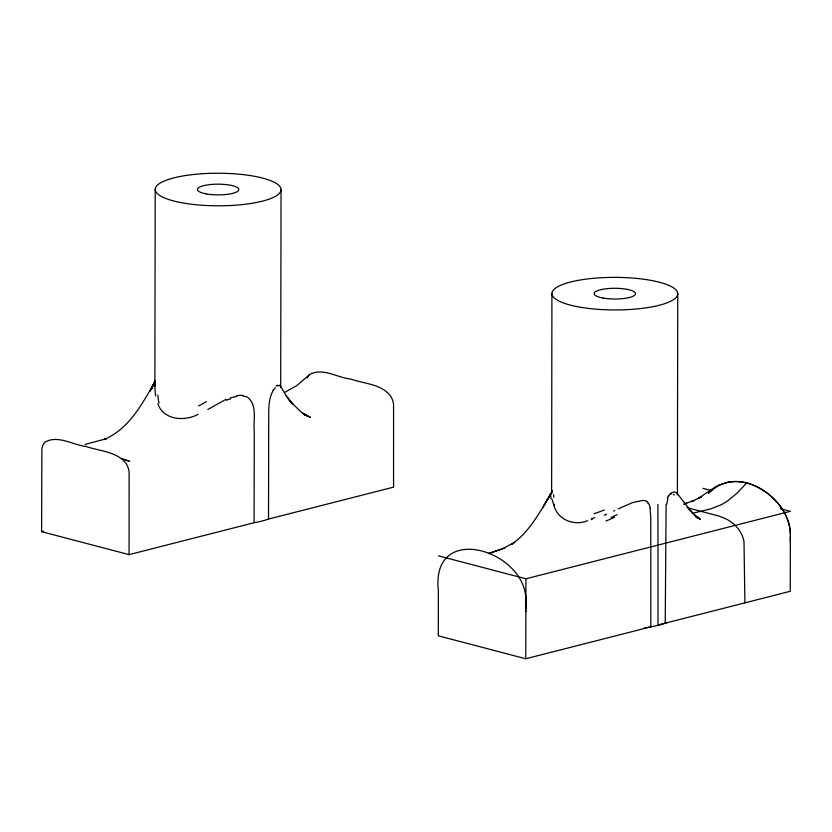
<?xml version="1.0" encoding="UTF-8"?>
<svg xmlns="http://www.w3.org/2000/svg" width="832" height="832" viewBox="0 0 832 832"><rect width="100%" height="100%" fill="white"/><g stroke="black" fill="none" stroke-linecap="round" stroke-linejoin="round"><path stroke-width="1.25" d="M525.866 609.159L525.886 602.358M790.348 541.674L790.358 536.328M129.074 554.632L41.6 531.669L41.87 449.301A13.499 9.194 75.7 0 1 45.334 441.886C58.261 434.938 73.102 445.016 86.299 446.545C99.518 451.162 116.126 451.329 125.653 462.956A13.499 9.194 75.7 0 1 129.126 472.191L129.074 554.632L254.103 522.725A62.92 16.286 0.1 0 0 268.518 519.054L393.557 487.146L393.567 404.706M155.584 395.866L154.866 387.733L155.22 189.353M254.103 522.725L254.27 431.652C252.99 420.545 257.878 405.018 247.343 397.155A12.21 10.317 -48.5 0 0 246.49 396.739L242.819 396.011M268.518 519.054L268.694 420.514C268.809 410.467 268.07 399.672 273.114 390.572M280.696 387.4L281.05 189.686A62.92 16.286 0.1 0 0 186.888 175.334A62.92 16.286 0.1 0 0 186.462 203.538A62.92 16.286 0.1 0 0 281.05 189.686M650.042 508.383L650.78 517.358L650.811 626.86L525.772 658.767L525.918 578.791L438.443 555.828M525.855 611.593L525.855 610.615M551.918 293.488L551.626 493.688L552.032 491.379M665.226 623.189L666.12 504.286M677.404 494.905L677.758 293.821A62.92 16.286 0.1 0 0 583.596 279.469A62.92 16.286 0.1 0 0 583.17 307.674A62.92 16.286 0.1 0 0 677.758 293.821M744.91 602.846L743.995 541.726A18.439 12.553 75.7 0 0 743.142 538.231C740.095 528.434 731.962 520.842 722.405 517.421A103.792 70.647 75.7 0 0 717.694 515.746L686.951 507.624M154.887 386.485L155.397 381.274M667.389 498.399L668.262 496.018M155.22 380.775L151.767 388.731L155.397 380.463M155.386 380.359L150.134 391.092L154.575 382.387C142.064 404.321 128.398 429.53 103.782 439.639L106.423 438.662L85.062 444.454M552.282 490.61L542.63 507.79L551.179 493.511C539.999 511.493 529.849 531.648 512.013 544.076L514.675 542.287L502.414 548.829L488.332 553.623M273.572 389.854L275.33 387.712M708.708 493.033L709.27 492.346M708.573 493.21C738.306 462.925 789.849 497.411 790.369 534.383M709.55 492.003L717.735 485.534L728.343 481.988M746.699 482.976L736.913 493.282L728.25 500.417A77.782 53.31 -75.3 0 1 720.377 505.128L710.507 508.945L692.9 513.167M309.514 374.66L296.774 385.611L284.513 392.486M715.281 487.001L698.932 498.014L701.75 496.652L691.444 501.55L694.304 500.406L683.738 504.192M670.29 493.418L673.91 491.91L676.52 492.586L692.307 512.907L688.865 508.872L697.871 518.482L694.314 514.717L700.471 519.574L696.218 516.568L699.587 518.586L697.362 517.41M210.746 407.857L226.002 399.36M210.101 408.231L207.761 409.552M618.197 508.862L632.601 502.59L643.167 500.334M614.754 510.515L613.621 511.056M277.638 385.986L279.604 385.341M198.13 414.357C184.683 421.543 163.55 420.295 157.851 403.79M606.653 514.218L604.198 515.247M684.694 503.859L686.608 503.194L684.393 503.714M488.821 553.498L505.274 547.851M592.332 519.345L591.302 519.636M587.61 520.655C574.049 526.51 557.201 519.542 553.779 504.91M41.6 531.669L43.493 531.19M525.918 578.791L790.4 511.306L780.406 508.685M230.204 397.935L236.777 396.417M728.738 481.926L734.354 481.447A88.109 59.966 75.7 0 1 759.086 487.937C775.642 497.203 789.911 514.02 790.358 533.728L790.265 591.282L658.018 625.019L657.935 504.494M702.926 488.342L711.682 490.641M525.772 658.767L438.308 635.804L438.381 590.97C430.394 519.802 528.174 550.763 525.886 601.869M125.06 459.982L129.688 461.365L121.659 458.494M696.301 516.786L698.433 517.442L696.072 516.693M304.481 414.523L307.372 415.709L303.826 414.211L310.346 417.279L304.335 414.398L307.746 416.114L300.539 411.559L290.046 401.055L292.874 404.425L286.27 395.782L280.041 385.476A19.188 3.182 -68.8 0 0 279.583 385.403M695.625 516.641L698.714 517.899L696.02 516.651M303.826 414.211L305.958 415.106L302.411 413.546M646.766 501.509L648.159 503.308M280.114 385.549L280.686 387.306M676.863 492.97L677.269 493.792M286.27 395.782L290.753 402.23L288.153 398.466M553.218 503.37L552.001 499.034M667.077 622.492A62.92 16.286 0.1 0 1 644.218 627.91M307.299 377.915A13.499 9.194 75.7 0 1 309.816 374.4C322.681 367.245 337.688 377.894 350.792 379.059C363.886 383.781 380.671 383.781 390.135 395.47A13.499 9.194 75.7 0 1 393.609 404.706M273.083 390.354A12.21 4.42 -76 0 1 273.562 389.636M275.954 385.923A22.922 5.481 -66 0 1 277.919 385.33M236.787 395.73A22.922 17.815 -31.2 0 1 243.027 395.387M226.398 400.254A21.091 16.203 -23.3 0 1 230.35 398.913M206.502 401.565A72.332 32.843 -37.1 0 1 198.609 405.943M159.089 403.166A72.322 50.274 -39.8 0 1 157.82 395.034M594.745 517.743A71.417 5.668 -17.6 0 1 591.427 518.669M604.292 509.954A67.839 28.6 -28 0 1 594.038 513.729M614.401 517.338A76.825 32.916 -29.3 0 1 605.914 521.019M617.115 514.654A76.929 11.128 -26.5 0 1 611.187 517.442M643.136 500.614A7.966 6.417 -45.9 0 1 646.838 501.415M648.346 503.152A19.854 16.557 -62.1 0 1 650.333 508.258M553.925 497.318A56.909 23.306 39.7 0 1 553.498 494.759M551.013 498.68A62.462 28.6 28.5 0 1 550.857 495.799M554.486 505.523A51.605 12.459 53.3 0 1 553.894 503.984M671.112 493.958A76.825 15.517 12.7 0 1 671.299 494.094M673.254 494.416A76.929 15.174 -4.9 0 1 674.388 494.978M668.429 496.548A7.966 2.943 -71.4 0 1 670.238 494.094M666.754 504.286A19.854 9.318 -79.5 0 1 667.94 498.774M206.409 193.918A20.696 5.356 0.1 0 0 238.774 189.966A20.696 5.356 0.1 0 0 209.227 184.673A20.696 5.356 0.1 0 0 206.409 193.918M603.117 298.054A20.696 5.356 0.1 0 0 635.482 294.102A20.696 5.356 0.1 0 0 605.925 288.798A20.696 5.356 0.1 0 0 603.117 298.054"/></g></svg>
